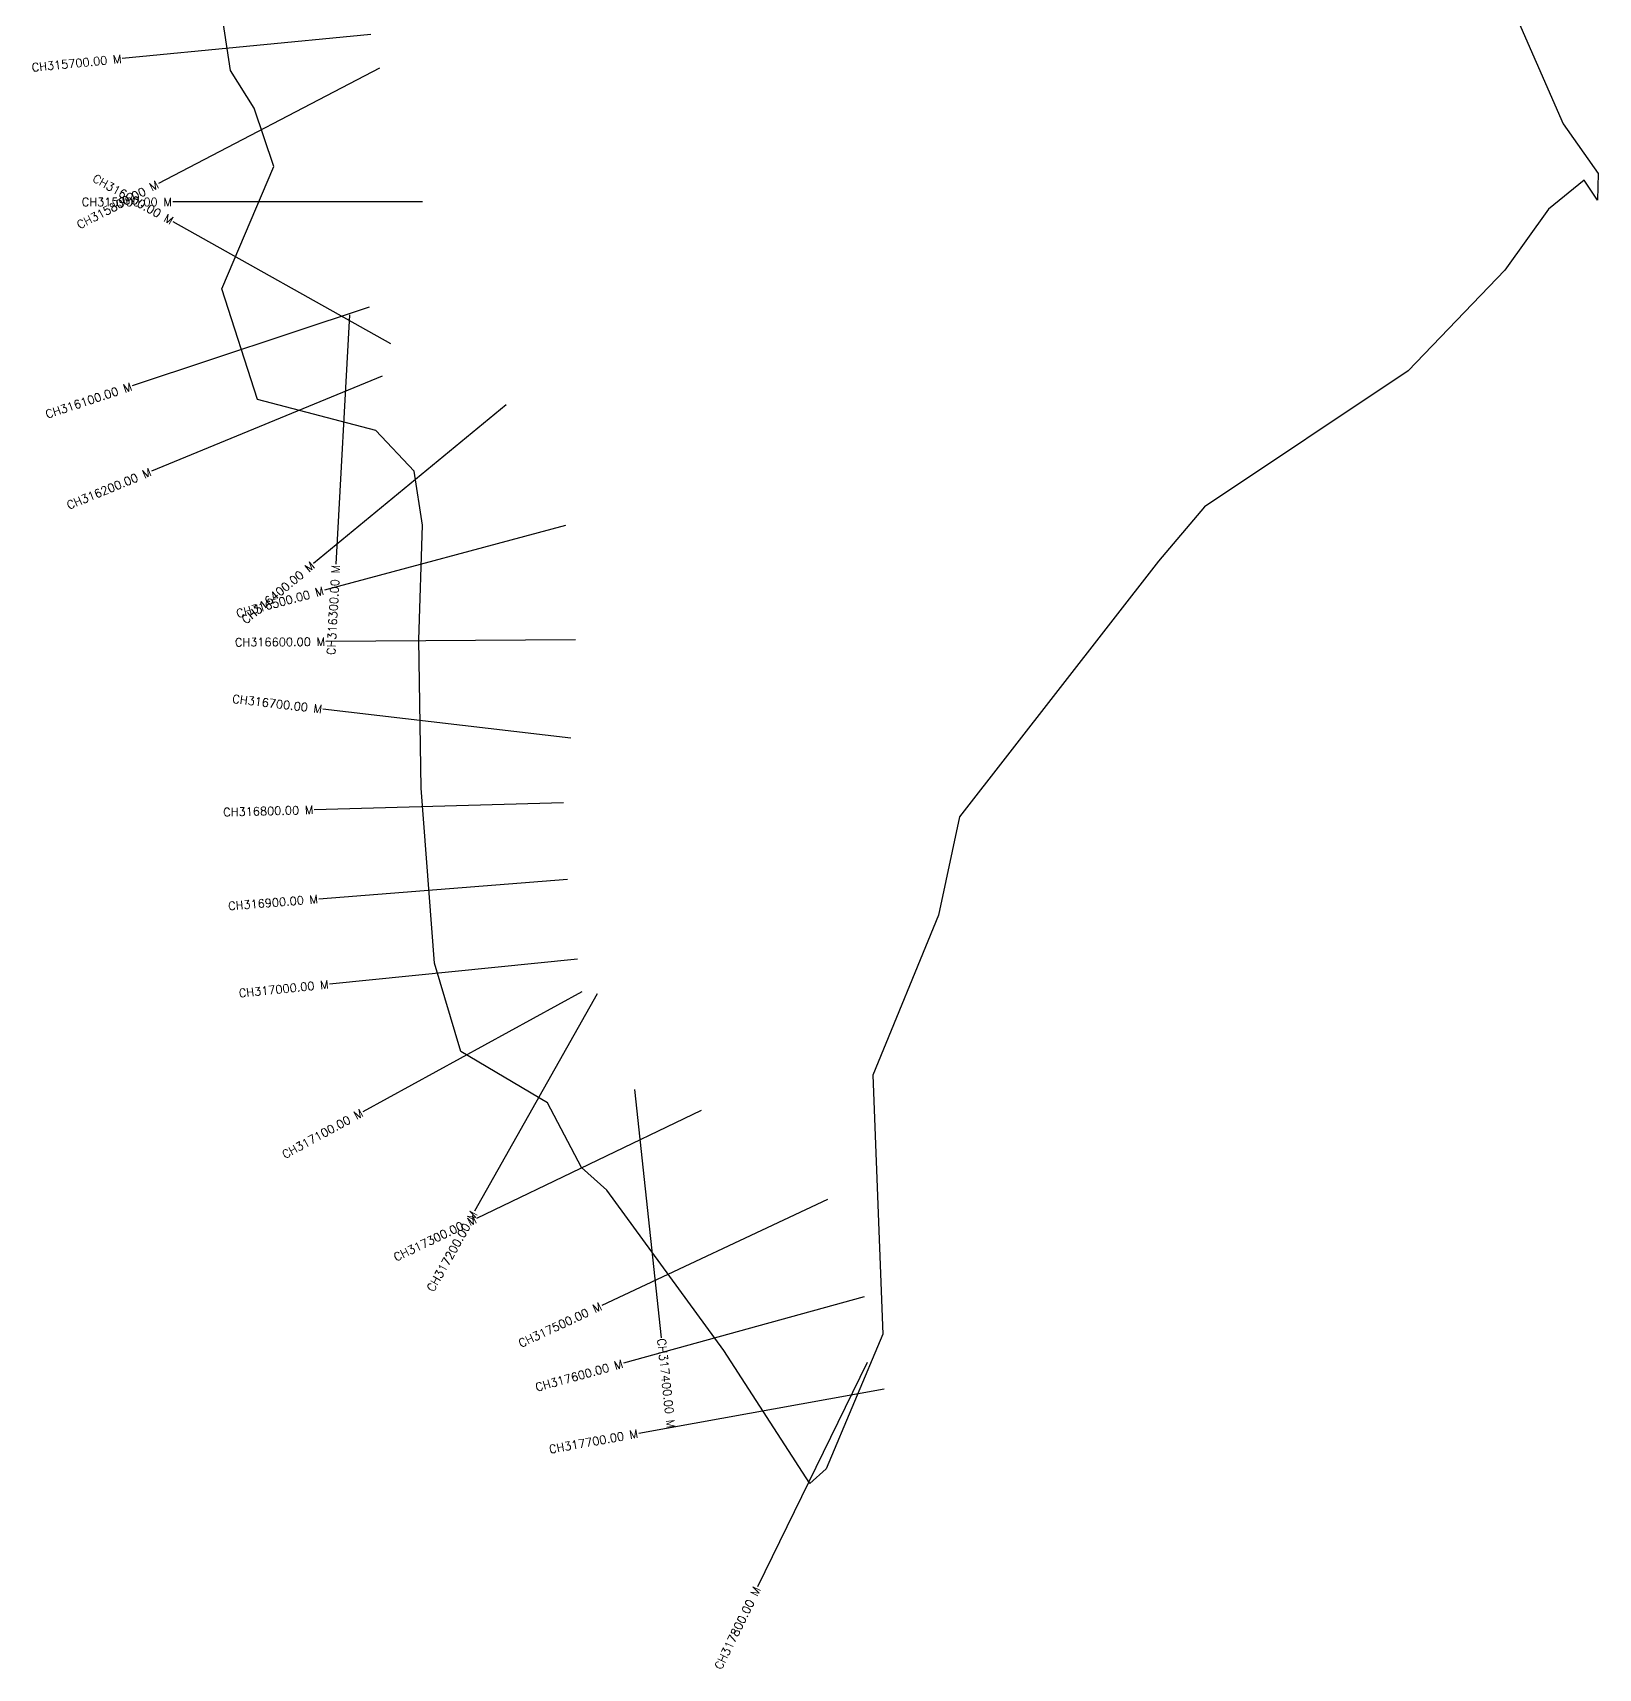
# Model space of a CAD drawing. Header units: metres. Extents: x 285152 to 287610, y 2002566 to 2006554.
# Drawn here: x 285728 to 287610, y 2002566 to 2004532 of the extents above; entities that cross this region are included whole.
import ezdxf
from ezdxf.enums import TextEntityAlignment as Align

# ---------------------------------------------------------------- set-up
doc = ezdxf.new("R2010")
doc.units = ezdxf.units.M
doc.header["$MEASUREMENT"] = 0
for name, color, linetype in [('CS', 134, 'Continuous'), ('CSMark', 6, 'Continuous'), ('village', 3, 'Continuous')]:
    doc.layers.add(name, color=color, linetype=linetype)
doc.styles.get("Standard").update_dxf_attribs({"font": 'simplex.shx'})

msp = doc.modelspace()

# ---------------------------------------------------------------- linework, layer by layer
at = {"layer": 'CS'}
for p, q in [((286134.2, 2004530.1), (285835.6, 2004500.9)), ((286144.9, 2004489.6), (285879, 2004350.7)), ((286196.3, 2004328.7), (285896.3, 2004328.7)), ((286158.6, 2004158.3), (285896.8, 2004304.8)), ((286132.2, 2004202.2), (285847.5, 2004107.5)), ((286108.7, 2004193), (286092.4, 2003893.5)), ((286148.1, 2004119.1), (285870.7, 2004005.1)), ((286297.2, 2004084.8), (286065.6, 2003894.2)), ((286368.3, 2003939.7), (286078.6, 2003862)), ((286380.4, 2003802.3), (286080.4, 2003800.3)), ((286374.7, 2003684.1), (286076.7, 2003719)), ((286366.2, 2003606.5), (286066.3, 2003598.2)), ((286371, 2003514.4), (286071.9, 2003490.9)), ((286383, 2003418.6), (286084.5, 2003388.6)), ((286387.9, 2003379.4), (286124.8, 2003235.3)), ((286406.5, 2003377.1), (286259.2, 2003115.7)), ((286451.4, 2003262), (286483.6, 2002963.7)), ((286531.7, 2003236.9), (286261.3, 2003107)), ((286683.6, 2003129.7), (286411.9, 2003002.5)), ((286727.3, 2003012.7), (286438.1, 2002932.9)), ((286731.1, 2002933.9), (286599.4, 2002664.4)), ((286751.7, 2002901.8), (286456.4, 2002848.7))]:
    msp.add_line(p, q, dxfattribs=at)
at = {"layer": 'village', "color": 6}
for points in [[(286091.8, 2006252.5, 0), (286176.4, 2006221.5, 0), (286249.8, 2006094.1, 0), (286286, 2005919.1, 0), (286611.5, 2005668.1, 0), (286627.7, 2005660.6, 0), (286646.3, 2005653, 0), (286828.3, 2005624, 0), (287100.2, 2005490.6, 0), (287129.3, 2005436.4, 0), (287165.9, 2005235.8, 0), (287382.1, 2004908.7, 0), (287446.4, 2004826.9, 0), (287503, 2004570.7, 0), (287567.7, 2004422.5, 0), (287610.1, 2004363, 0)], [(287610.1, 2004363, 0), (287609.1, 2004330.8, 0), (287593.2, 2004354.7, 0), (287550.1, 2004319.9, 0), (287497.9, 2004246.8, 0), (287381.5, 2004125.9, 0), (287136.8, 2003962.3, 0), (287081.5, 2003897, 0), (286842.3, 2003589.7, 0), (286816.7, 2003471.6, 0), (286737.9, 2003279.1, 0), (286749.9, 2002968.1, 0), (286681.7, 2002806.1, 0), (286662.3, 2002788.6, 0), (286558.6, 2002948.3, 0), (286418, 2003141, 0), (286387.7, 2003168.1, 0), (286346.8, 2003245.8, 0), (286242.6, 2003307.5, 0), (286210.8, 2003413.9, 0), (286195, 2003624.2, 0), (286191.9, 2003802.6, 0), (286196.3, 2003940.2, 0), (286186.5, 2004005.2, 0), (286140.3, 2004053.9, 0), (285998.2, 2004091.2, 0), (285955.1, 2004224.2, 0), (286017.8, 2004371.2, 0), (285994.1, 2004441.4, 0), (285965.7, 2004486.5, 0), (285937.1, 2004674.4, 0)]]:
    msp.add_polyline3d(points, dxfattribs=at)

# ---------------------------------------------------------------- texts
at = {"layer": 'CSMark'}
for s, rotation, p in [('CH315700.00 M', 5.5777, (285834.6, 2004500.8)), ('CH316000.00 M', 330.7569, (285895.9, 2004305.3)), ('CH315800.00 M', 27.5694, (285878.1, 2004350.3)), ('CH316100.00 M', 18.3938, (285846.6, 2004107.2)), ('CH316200.00 M', 22.3424, (285869.7, 2004004.7)), ('CH316400.00 M', 39.4431, (286064.8, 2003893.5)), ('CH316300.00 M', 86.8801, (286092.3, 2003892.5)), ('CH316500.00 M', 15.0033, (286077.6, 2003861.7)), ('CH316600.00 M', 0.3938, (286079.4, 2003800.2)), ('CH316700.00 M', 353.323, (286075.7, 2003719.1)), ('CH316800.00 M', 1.5863, (286065.3, 2003598.2)), ('CH316900.00 M', 4.4841, (286070.9, 2003490.9)), ('CH317000.00 M', 5.7434, (286083.6, 2003388.5)), ('CH317100.00 M', 28.6981, (286123.9, 2003234.9)), ('CH317200.00 M', 60.6014, (286258.7, 2003114.9)), ('CH317300.00 M', 25.6589, (286260.4, 2003106.6)), ('CH317500.00 M', 25.0861, (286411, 2003002.1)), ('CH317600.00 M', 15.4357, (286437.1, 2002932.6)), ('CH317700.00 M', 10.1803, (286455.5, 2002848.6)), ('CH317800.00 M', 63.9688, (286599, 2002663.5))]:
    msp.add_text(s, height=10, rotation=rotation, dxfattribs=at).set_placement(p, align=Align.MIDDLE_RIGHT)
msp.add_text('CH315900.00 M', height=10, dxfattribs=at).set_placement((285895.3, 2004328.7), align=Align.MIDDLE_RIGHT)
msp.add_text('CH317400.00 M', height=10, rotation=276.1669, dxfattribs=at).set_placement((286483.7, 2002962.8), align=Align.MIDDLE_LEFT)

doc.saveas('drawing.dxf')
